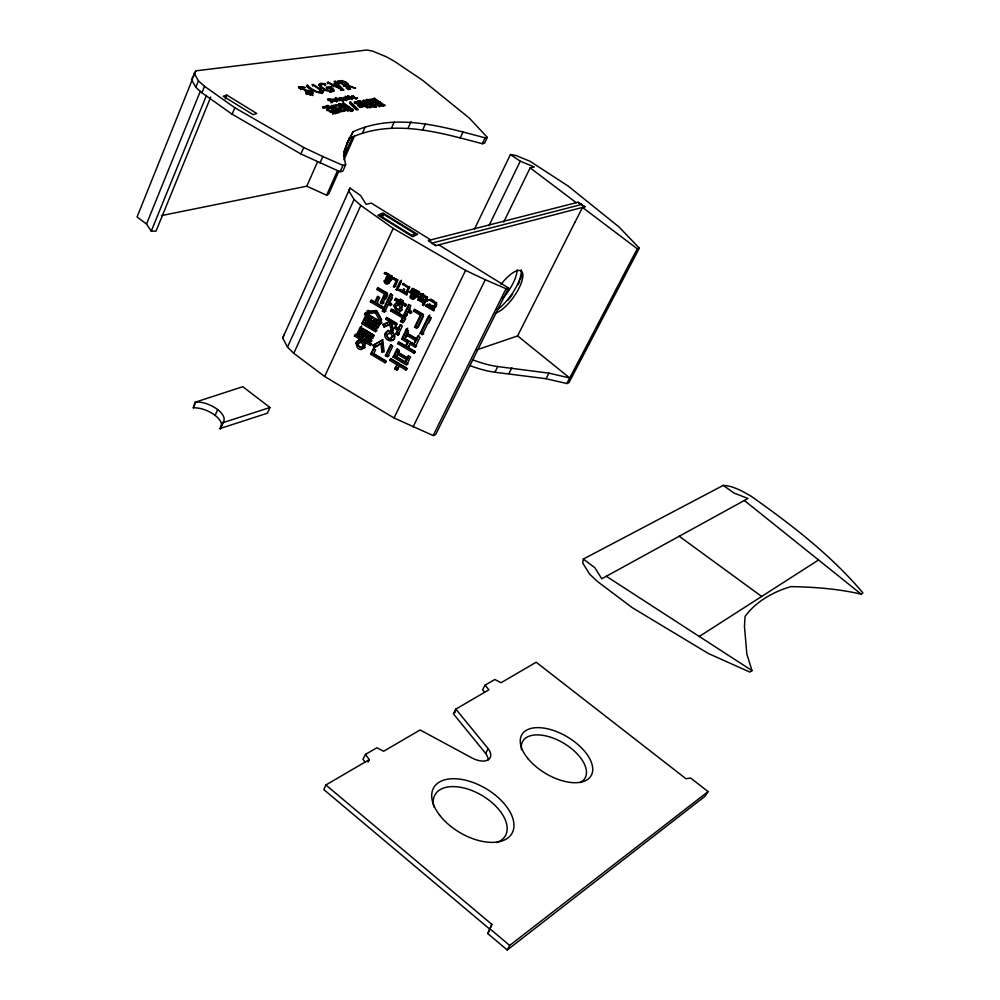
<?xml version="1.0" encoding="UTF-8"?>
<svg xmlns="http://www.w3.org/2000/svg" width="1000" height="1000" viewBox="0 0 1000 1000"><rect width="100%" height="100%" fill="white"/><g stroke="black" fill="none" stroke-linecap="round" stroke-linejoin="round"><path stroke-width="1.5" d="M370.725 106.788L371.262 107.513M411.337 295.65L411.75 294.438M414.637 297.488L413.925 299A2.475 2.212 53.7 0 1 412.738 299.387L410.337 297.987A2.475 2.212 53.7 0 1 409.963 296.675L410.675 295.163A2.475 2.212 53.7 0 1 411.863 294.762L414.263 296.175M583.337 559.062L582.737 563.038L589.637 574.15L597.175 581.3L632.238 607.65L708.438 653.538L749.875 672.087L752 670.612L746.838 654L744.463 626.325L745.062 616.45C756.025 601.4 773.363 591.725 791.025 586.613C814.562 587.05 838.213 588.812 861.188 594.163L862.938 592.938C831.2 555.25 791.612 524.875 751.575 496.525C742.862 491.463 733.512 485.85 723.238 485.4L583.337 559.062L594.8 567.65L601.763 578.775L747.987 498.5L733.775 492.925L723.238 485.4M326.85 110.475L326.625 109.688M312.925 95.538L310.062 92.562M351.737 109.625L349.087 110.05C343.1 114.3 354.237 103.65 350.725 111.562M386.688 280.538L387.525 279.438M397.3 305.738L397.975 304.3C400.087 302.688 402.95 306.125 400.962 307.887L399.4 308.275M454.925 712.837L455.838 709.112L488.888 689.825L485.1 685.15L494.85 679.5L501.037 682.738L536.175 662.225L685.913 778.688L690.675 778.062L708.088 791.587L705.013 796.275L507.262 950L487.825 933.625L491.863 924.375L325.875 784.975L323.862 789.625L489.5 928.938M343.713 152.287L346.138 145.225M349.412 137.525L343.625 154.388L345.65 164.825L342.788 171.25L340.1 171.775L300.912 153.975L232.138 114.225L201.9 92.788L195.825 87.3L191.5 79.525L195.812 70.838L366.975 50L372.675 51.15L386.413 56.812L394.487 61.35L422.512 80.225L469.3 118.075L487.337 137.387L484.538 143.275L482.287 143.713C439.513 132.487 392.987 118.3 350.262 138L346.625 143.812L353.025 131.75C395.825 112.25 442.312 126.575 485.087 137.825L487.337 137.387M487.825 933.625L491.863 924.375M347.275 99.213C343.875 100.913 341.45 94.95 346.325 98.513L344.775 98.737L347.275 99.213L346.6 100.738M192.662 78.688L137.062 216.95L146.525 224.025L151.25 231.175L156.037 231.125L210.738 97.05M193.238 77.25L195.812 70.838M195.825 87.3L198.425 80.838L194.088 73.1M146.525 224.025L200.225 91.463M201.9 92.788L204.525 86.325L198.425 80.838M151.25 231.175L206.488 95.388M225.3 98.963L226.887 95.1L256.712 113.475L253.15 114.675L223.25 96.25L226.887 95.1M232.138 114.225L234.812 107.737L204.525 86.325M307.663 85.288L306.5 85.45C312.925 93.863 335.35 97.6 313.15 84.525L312 84.688C331.512 95.862 313.863 92.975 307.663 85.288L307 86.825L309.462 88.537M306.588 92.275L306.062 92.85C310.863 97.175 317.587 92.812 309.312 90.4C305.625 91.363 296.65 85.65 304.8 87.925L305.3 87.362C282.15 83.675 326.55 96.562 306.588 92.275L305.925 93.825L307.2 94.438M312.488 86.062L313.15 84.525M311.388 93.35L312.05 91.812M320.475 89.575L319.812 91.112L322.275 93.562L322.938 92.025M320.763 91.812L321.425 90.275M321.488 92.463L322.15 90.925M324.837 85.55L325.5 84.025L324.137 83.6L320.5 83.287L318.925 84.325C321.15 89.362 328.75 92.725 334.038 91.088L333.862 89.388L330.438 86.575L326.163 87.188L327.562 88.15L330.763 87.688L332.188 90.325L327.463 90.113A6.037 2.062 24 0 1 324.15 88.6L322.238 87.287A6.037 2.062 24 0 1 320.788 85.512L321.938 84.262L325.75 84.875L325.5 84.025M322 93.038L322.663 91.5M327.812 83.787L328.475 82.263L332.587 84.375L336.4 83.837L335.737 85.363L331.938 85.9M300.912 153.975L303.725 147.5L234.812 107.737M326.925 88.513L329.775 88.1L330.438 86.575M331.375 87.163L330.712 88.688L329.775 88.1M195.35 401.65L193.3 407.812A19.262 9.225 23.5 0 1 215.15 415.412A19.262 9.225 23.5 0 1 219.938 428.6L267.387 413.188L269.962 407.525L242.812 386.688L195.825 402.013A19.3 9.2 23.5 0 1 217.7 409.625A19.3 9.2 23.5 0 1 222.512 422.788L269.962 407.525M193.3 407.812L195.825 402.013M328.475 82.263L327.175 82.45L342.587 90.2L343.9 90.013L335.325 81.312L334.663 82.825L336.812 85.013M333.775 86.825L334.438 85.312L337.438 84.875L341.375 88.8L340.712 90.325M326.087 106.287L322.512 106.838L323.725 107.688C325.312 106.225 329.2 108.338 326.675 110.025L328.225 110.763L329.237 109.075L326.087 106.287L325.412 107.837L323.025 108.212M327.388 107.025L328.062 105.475L334 109.588L332.912 109.763L326.975 105.65L328.062 105.475M330.887 102.863C336.325 100.188 323.738 97.062 331.562 101.325M339.462 83.362L340.125 81.85C342.337 80 350.238 84.588 344.325 84.738L340.125 81.85M332.488 101.587L333.162 100.05L334.212 99.887L333.413 101.325M334.412 100.787C340.55 103.65 325.025 96.662 335.275 100.175C330 98.588 338.888 98.888 336.238 100.388L338.325 100.612L335.112 99.262M334.525 100.875L335.238 99.362M336.675 101.737L337.2 100.113M336.838 101.862L337.388 100.225M344.325 84.738L343.663 86.25L346 85.787L345.775 84.875M338.125 99.663L339.312 98.05C351.1 107.688 333.675 94.438 338.387 99.85M335.7 106.45L336.375 104.913L337.587 105.75L333.338 106.412L336.025 108.275L340.387 107.6L341.6 108.438L339.425 108.775L338.75 110.325M338.638 99.575L339.312 98.05M333.8 111.475L334.487 109.925L338.675 112.825L333.575 113.637L329.375 110.725L334.487 109.925M332.775 114.188L333.45 112.638L336.4 112.163L335.712 113.713M335.35 109.825L336.025 108.275M339.113 105.125L339.787 103.588L343.875 104.925L339.312 105.625L338.113 104.8L339.85 104.525L339.175 106.075L338.038 105.288L340.238 105.9L340.913 104.362M347.55 86.812L348.475 84.2L346.125 82.137L341.887 80.612L337.512 81.013L349.462 89.2L350.6 89.038L345.763 85.712L355.625 88.312L348.188 85.262M340.387 107.6L339.712 109.138L336.8 109.6M342 105.625L342.675 104.087M344.613 99.75C347.212 96.938 341.512 98.25 345.275 98.212M161.388 215.613L306.825 186.188L317.488 161.9M336.375 104.913L331.037 105.738L336.163 109.288L338.35 108.95L340.412 110.375L339.738 111.912L337.65 112.25M344.338 106.487C339.675 106.412 347.163 108.987 345.125 105L344.15 105.15L347.125 106.388L346.163 106.538L347.375 107.375L350.275 107.662L343.638 103.088L342.962 104.625L347.388 107.675M340.812 111.75L341.488 110.2L344.588 109.712L345.8 110.55L338.512 111.713L337.3 110.862L340.412 110.375M345.875 100.412L346.538 98.888M347.35 97.3L348.013 95.775L353.237 98.413L351.725 98.775L348.013 95.775M319.988 162.975L322.812 156.525L303.725 147.5M344.688 107.525L345.363 105.988M344.588 109.712L343.913 111.25L341.838 111.587M350.863 97.737L351.525 96.213L354.325 97.7L353.15 95.975L356.325 99.15L351.525 96.213M352.475 97.487L353.15 95.975M350.637 102.088L349.6 102.25L357.262 109.725L358.3 109.562L350.637 102.088L349.963 103.625L356.525 110.025M215.125 415.387L217.675 409.6M354.575 103.588L355.25 102.062L358.725 103.475L358.05 105M356.737 103.25L357.413 101.725L364.212 106.4L361.062 106.9L354.25 102.225L355.25 102.062M357.713 102.513L358.387 101L362.562 103.287L361.213 104.913M359.237 105.812L359.913 104.288L362.025 105.738L361.35 107.263L360.188 107.45L358.075 106M360.188 107.45L360.863 105.925L362.025 105.738M363.263 101.838L363.925 100.325L370.412 103.8L366.975 102.825L366.463 104.562M362.438 105.763L363.787 104.138L370.312 107.775L359.85 100.588L358.85 100.738L362.562 103.287M219.938 428.6L222.512 422.788M363.113 105.65L363.787 104.138M220.413 428.975L222.987 423.162M367.962 102.112L373.225 103.713L367.05 99.488L366.375 101L368.85 102.688M350.262 138L353.025 131.75M367.45 102.6L368.113 101.088L366.012 99.637L367.05 99.488M306.825 186.188L326.625 195.212L337.388 170.975M343.725 156.725L352.587 136.762M338.888 171.137L328.775 193.9L326.625 195.212M343.95 159.75L354.7 135.562M370 103.025L369.325 104.537L368.088 104.225M371 101.562L372.575 99.913L374.888 101.487L373.35 103.162L374.888 101.487M340.1 171.775L342.962 165.35L345.65 164.825M372.425 100.4L373.1 98.888L374.225 99.65L372.9 101.263L373.55 101.163M371.512 105.388L372.188 103.875M372.362 103.325L373.038 101.812L368.875 99.537L373.1 98.888M373.825 99.838L374.5 98.338L379.7 101.9L378.675 102.05L373.475 98.488L374.5 98.338M373.038 101.812L372.3 101.938L373.425 102.7L377.75 101.838L375.825 101.3L375.538 102.713M375.925 102.625L376.6 101.112M362.362 133.312L365.125 127.125M379.5 103.725L380.175 102.212L383.1 104.225L379.363 104.812L378.688 106.325M379.45 106.85L380.138 105.35L384.1 104.712L385.225 105.475L380.262 106.275L377.3 104.237L381.05 103.65L380.375 105.162L377.875 105.55M383.425 106.225L384.1 104.712M438.787 244.85L508.5 287.962L435.65 434.562L433.125 435.55L394.025 417.962L324.637 376.488L293.8 353.312L287.488 347.175L282.675 337.987L350.037 188.088L360.637 195.575L366.062 204.275L371.3 203.113L430.775 239.9M287.488 347.175L354.087 199.462L348.725 190.787L350.037 188.088M391.413 128.225L394.15 122.137M293.8 353.312L360.8 205.438L354.087 199.462M408.288 127.725L411.037 121.7M382.337 217.075L383.625 214.288L415.112 233.775L411.887 235.375L380.312 215.825L383.625 214.288M422.587 130.125L425.337 124.125M324.637 376.488L393.212 228.412L360.8 205.438M371.987 340.863L366.3 337.5L364.363 339.663L371.3 343.775L370.487 345.5L354.462 336.012L355.275 334.275L362.175 338.375L363.6 337.3L364.113 336.213L358.5 332.887L357.062 333.95L362.688 337.275L364.113 336.213M364.487 314.5L365.913 313.463L372.85 317.55L371.438 318.587L364.487 314.5L365.3 312.738L381.438 322.25L380.613 324L373.625 319.887L373.013 321.2L378.7 324.562L376.662 328.9L365.288 322.188L364.8 323.225L376.413 330.075L375.6 331.8L361.85 323.675L363.913 319.25L375.288 325.95L376.7 324.9L377.163 323.925L365.8 317.225L364.375 318.263L375.75 324.975L377.163 323.925M374.862 302.05L377.525 296.35L379.688 297.625L377.025 303.325L382.7 306.65L381.8 308.55L370.375 301.837L371.262 299.938L374.862 302.05L376.287 301.025L378.413 296.475M376.95 289.5L377.837 287.587L387.562 293.3L382.55 303.988L380.387 302.712L384.5 293.938L385.9 292.913L378.363 288.5L376.95 289.5L384.5 293.938M384.325 273.5L384.762 272.575L388.888 275L387.025 278.988L385.975 278.375L388.812 274.312L385.737 272.512L384.325 273.5L387.4 275.3M357.062 333.95L360.275 327.05L373.75 335.012L372.95 336.737L361.637 330.05L361.213 330.95L372.438 337.587L371.662 339.25L360.438 332.612L360 333.55L371.362 340.262L370.575 341.938L364.875 338.575M364.375 318.263L365.163 316.575L370.812 319.913L372.85 317.55M358.5 332.887L361.7 326M361.85 323.675L364.825 319.312M373.075 338.175L361.875 331.55L360 333.55M372.95 336.737L374.363 335.662L363.062 329L361.213 330.95M379.6 324.588L378.075 327.837L366.712 321.138L364.8 323.225M385.975 278.375L388.812 274.312M388.15 278.587L389.562 277.6L390.962 278.412L389.55 279.413L388.15 278.587L388.55 277.738L389.963 276.737L391.362 277.55L391.725 276.788L390.325 275.963L388.913 276.962L390.312 277.775L391.725 276.788M388.913 276.962L389.312 276.1L390.712 276.925L392.125 275.925M389.562 277.6L389.963 276.737M390.325 275.963L390.725 275.113M389.062 280.462L390.462 279.462L391.525 280.075L390.112 281.075L389.062 280.462L389.55 279.413M388.55 277.738L389.95 278.55L390.312 277.775M390.712 276.925L391.15 276L392.2 276.625L390.112 281.075M362.175 338.375L362.688 337.275M370.812 319.913L371.438 318.587M390.462 279.462L390.962 278.412M380.387 302.712L381.8 301.688L385.9 292.913M383.925 298.075L386.538 292.5M396.213 280.825L392.938 278.913L393.375 277.975L397.713 280.512L394.525 287.275L393.475 286.663L396.213 280.825L397.612 279.825L395.425 278.55M366.3 337.5L364.363 339.663M382.013 322.95L375.05 318.837L373.013 321.2M460.163 138.038L462.938 132.113M385.838 298.95L387.713 294.95M375.288 325.95L375.75 324.975M382.35 311.075L390.475 293.775L392.675 295.062L389.237 302.375L391.512 303.7L390.55 305.75L388.275 304.413L384.538 312.35L382.35 311.075L383.762 310.038L391.25 294.088M393.475 286.663L394.875 285.65L397.612 279.825M391.213 300.125L392.35 297.7M396.15 289.625L400.1 281.238L401.163 281.863L397.212 290.25L396.15 289.625L397.55 288.612L401.488 280.238M402.425 291.337L403.65 288.738L404.712 289.363L403.475 291.95L407.25 294.163L406.812 295.087L398.963 290.487L399.4 289.562L402.425 291.337L403.812 290.325M385.675 319.212L387.088 318.163L391.525 320.788L390.138 321.838L385.675 319.212L386.55 317.387L396.675 323.35L395.8 325.175L391.488 322.638L392.887 321.587L397.188 324.125L395.8 325.175M394.738 300.05L396.138 299.012L406.463 305.075L405.087 306.112L394.738 300.05L395.613 298.188L399.663 300.562L401.05 299.538M408.125 287.7L402.575 284.462L403.013 283.538L409.625 287.4L407.3 292.325L406.238 291.7L409.513 286.688L406.238 291.7M390.588 310.837L391.488 308.938L405.425 317.125L402.7 322.837L400.513 321.55L403.713 316.688L391.987 309.8L390.588 310.837L402.325 317.738M370.7 354.25L373.375 348.6L375.538 349.888L373.75 353.675L385.913 360.887L385.025 362.75L370.7 354.25L374.113 348.925M399.663 300.562L400.35 299.113L402.7 300.487L402.013 301.938L405.962 304.262L405.087 306.112M409.462 292.475L409.888 291.575L417.762 296.175L417.337 297.087L409.462 292.475L410.838 291.462M417.337 297.087L418.7 296.062L410.812 291.312L412.175 288.438L418.8 292.3L418.375 293.188L412.825 289.938L412.3 291.05L417.875 294.312L417.45 295.188L418.825 294.163M394.275 328.188L395.662 327.125L398.938 329.05L397.562 330.112L394.275 328.188L395.138 326.35L398.425 328.288L400.938 324.862M413.1 288.375L410.812 291.312M482.287 143.713L485.087 137.825M403.688 314.862L408.65 304.438L410.85 305.725L408.913 309.788L411.463 311.275L410.45 313.4L407.912 311.913L405.887 316.15L403.688 314.862L405.075 313.812L409.4 304.7M400.513 321.55L403.713 316.688M385.425 355.625L390.6 344.75L392.775 346.037L387.6 356.912L385.425 355.625L386.825 354.525L391.35 345.025M395.788 333.837L397.175 332.762L399.363 334.05L397.975 335.125L395.788 333.837L397.562 330.112M398.425 328.288L400.112 324.738L402.3 326.025L397.975 335.125M397.175 332.762L398.938 329.05M405.712 318.363L404.087 321.788L401.9 320.5M282.675 337.987L284.137 334.925M422.137 294.8L422.475 294.1L423.612 294.762L423.275 295.462L425.188 296.588L424.762 297.475L419.75 294.55L420.175 293.65L422.137 294.8L423.5 293.775M423.4 303.113L417.713 299.775L418.15 298.863L424.913 302.812L423.587 305.587L422.512 304.962L424.762 302.075L422.512 304.962M389.775 360.412L390.675 358.55L406.8 368.113L405.9 369.975L398.925 365.838L396.838 370.175L394.65 368.875L398.113 363.425L391.175 359.312L389.775 360.412L396.725 364.538M397.775 343.663L399.15 342.587L415.337 352.137L413.975 353.237L397.775 343.663L398.663 341.788L405.65 345.913L407.025 344.825L408.675 341.375L402.987 338.025L401.613 339.1L407.3 342.463L408.675 341.375M413.525 311.137L414.438 309.212L423.475 314.5L416.788 328.438L414.588 327.15L420.35 315.138L421.712 314.088L414.9 310.087L413.525 311.137L420.35 315.138M407.337 357.775L408.375 355.625L410.538 356.912L406.613 365.075L393.05 357.038L396.95 348.875L399.113 350.15L398.075 352.3L407.337 357.775L408.713 356.675M401.613 339.1L406.287 329.3L407.663 328.237L402.987 338.025M393.05 357.038L394.438 355.938L397.675 349.15M396.087 356.475L398.587 353.038L407.825 358.5L405.337 361.938L396.087 356.475L397.463 355.375M406.312 335.075L404.675 338.512L413.963 344L416.975 339.475L407.688 334L406.312 335.075L415.613 340.562L416.975 339.475M419.137 334.988L416.512 338.713L407.2 333.225L408.462 330.588L406.287 329.3M406.05 337.438L407.688 334M420.213 299.413L425.138 302.337L426.125 300.287L427.362 301L427.85 299.975L426.613 299.25L427.562 297.288L426.488 296.663L424.075 301.712L427.25 296.9M405.65 345.913L407.3 342.463M394.65 368.875L398.113 363.425M414.588 327.15L415.962 326.087L421.712 314.088M425.875 306.238L427.675 304.275L425.875 306.238L433.762 310.863L434.212 309.938L431.675 308.45L432.925 305.863L431.875 305.25L430.625 307.838L429.212 307.013L430.462 304.425L429.412 303.812L428.162 306.4L426.312 305.325M413.975 353.237L414.875 351.362L407.863 347.212L410.887 342.675L416.6 346.05L415.238 347.137L409.513 343.762M423.5 316.238L418.15 327.375L415.962 326.087M396.838 370.175L400.3 364.725L407.275 368.85L405.9 369.975M409.787 344.975L410.887 342.675M405.337 361.938L407.825 358.5M413.963 344L415.613 340.562M416.512 338.713L417.775 336.075L419.95 337.35L415.238 347.137M420.15 333.3L428.462 316.05L430.675 317.337L422.35 334.6L420.15 333.3L421.512 332.238L429.812 314.988M433.2 307.475L436.463 302.45L433.2 307.475L434.263 308.1L435.613 307.05L436.788 304.6M434.263 308.1L436.625 303.188L429.988 299.3L429.538 300.225L435.112 303.488M428.825 322.912L431.375 317.613M474.575 228.912L510.425 154.537L516.05 155.538L530.05 161.275L568.225 186.1L618.987 226.95L639.325 248.15L568.95 382.713L566.838 383.537L546.062 378.725L494.913 372.25A60.587 24.7 26.2 0 1 470.225 365.675M394.025 417.962L465.562 270.375L393.212 228.412M488.938 225.775L520.262 161.188L510.425 154.537M503.7 222.062L530.15 167.875L534.325 166.95L520.262 161.188M413.075 426.95L485.3 279.7L506.012 288.725L508.5 287.962M433.125 435.55L506.012 288.725M494.913 372.25L497.775 366.562L548.95 373.137L569.738 377.975L517.537 335.85M575.025 222.1L517.562 335.95L476.838 349.825M575.087 222.087L582.5 207.413L637.263 248.775L639.325 248.15M508.963 373.475L511.838 367.812M546.062 378.725L548.95 373.137M488.175 759.825A16.612 9.075 29.8 0 0 485.613 753.375L453.338 713.763L455.838 709.112L488.188 748.7A16.637 9.062 29.7 0 1 488.25 759.788A16.637 9.062 29.7 0 1 472.725 758.363L420.125 729.963L383.612 751.275L376.925 747.763L365.475 754.388L362.95 759.25L365.262 762.375M368.062 762.038L369.338 759.613L365.475 754.388M566.838 383.537L637.263 248.775M507.262 950L509.675 945.438L708.088 791.587M485.1 685.15L482.625 689.712L484.513 692.05M485.613 753.375L488.188 748.7M420.938 295.462L421.163 298.15L423.512 299.037M359.862 342.512L360.387 341.825C362.65 340.125 365.688 343.8 363.587 345.7L362.8 346.075M388.787 333.413L389.387 332.625C392 330.588 395.487 334.888 393.038 337.062L391.1 337.537M421.763 296.388L423.488 296.312M414.775 296.7L413.625 297.275M340.45 107.438L344.087 107.525M396.35 302.462C392.287 305.975 398.35 312.863 402.537 309.75M415.6 297.675L415.3 297.962A2.475 2.212 53.7 0 1 414.113 298.363L411.987 297.35M398.925 365.838L400.3 364.725M407.863 347.212L409.237 346.125M385.025 362.75L386.425 361.65L372.113 353.162M398.075 352.3L399.462 351.2M422.35 334.6L423.713 333.525L421.512 332.238M382.375 342.525L380.975 343.612L381.863 351.912L383.263 350.825L382.375 342.525L374.325 347.625L373.013 345.487L382.9 339.575M407.2 333.225L408.575 332.15M430.625 307.838L431.975 306.8M428.162 306.4L429.525 305.363M429.212 307.013L430.562 305.975M391.2 323.387L389.8 324.438L391.337 330.938L392.738 329.862L391.2 323.387L384.025 327L383.025 324.8L384.425 323.738L385.425 325.938M426.125 300.287L427.488 299.25L428.713 299.975L427.362 301M405.887 316.15L407.262 315.1L405.075 313.812M410.45 313.4L411.825 312.362L409.288 310.863L407.912 311.913M425.138 302.337L426.5 301.312L425.438 300.688M408.913 309.788L410.3 308.738M417.713 299.775L419.075 298.75M419.75 294.55L421.112 293.525L426.125 296.45M379.7 320.725L381.112 319.675L376.95 311.825L368.825 312.438L367.4 313.475L366.8 311.238L376.637 310.487L381.688 320.012L379.7 320.725L375.525 312.863L367.4 313.475M418.375 293.188L419.75 292.175L415.312 289.575M360.438 332.612L361.875 331.55M402.013 301.938L403.4 300.912M373.625 319.887L375.05 318.837M361.637 330.05L363.062 329M354.462 336.012L355.9 334.95L371.9 344.425M412.825 289.938L414.2 288.925M412.3 291.05L413.675 290.038M388.275 304.413L389.675 303.387L391.95 304.713M365.288 322.188L366.712 321.138M407.3 292.325L408.675 291.3L407.625 290.688M389.237 302.375L390.637 301.337M375.525 312.863L376.95 311.825M397.212 290.25L398.6 289.237L397.55 288.612M398.963 290.487L400.35 289.475L406.887 293.3M402.575 284.462L403.975 283.45M370.375 301.837L371.8 300.812L381.95 306.775M392.938 278.913L394.338 277.913M389.95 278.55L391.362 277.55M387.025 278.988L388.438 277.987L387.388 277.375M318.5 85.363L320.913 84.763M699.275 636.475L818.562 559.975M389.65 282.738L388.875 283.113A2.75 2.462 55.1 0 1 387.488 283.012L385.575 280.35L387.537 278.325M388.537 330.288C382.587 333.5 389.562 342.837 394.65 338.963M374.325 347.625L380.975 343.612M365.25 347.537C361.512 350.112 355.975 345.363 357.725 341.262A4.162 3.663 53.1 0 1 358.15 340.562M325.875 784.975L369.338 759.613M373.013 345.487L382.7 339.95L384.137 351.887L381.863 351.912M298.587 87.975L301.938 87.888M412.85 295.062L414.55 295.325M384.025 327L389.8 324.438M385.85 323.15L391.525 320.788M383.025 324.8L390.138 321.838M369.425 105.887L371.312 105.588M310.35 95.138L311.112 94.575L310.2 93.525M346.438 109.95L349.087 110.05M428.663 240.438L431.975 243.1L581.525 204.5L584.637 206.85M321.275 85.8L320.125 87.05A6.037 2.075 24 0 0 321.575 88.812M375.913 104.288L378.3 103.912M329.975 112.075L332.525 111.675M359.913 104.288L358.75 104.475L360.863 105.925M380.175 102.212L375.387 102.963L381.05 103.65M358.387 101L357.388 101.15L367.137 107.85L368.137 107.688L363.113 104.237M363.925 100.325L362.875 100.487L365.25 102.25L365.7 103.95L367.362 104.575L366.975 102.825M357.413 101.725L356.413 101.888L358.725 103.475M366.763 101.3L368.113 101.088M339.787 103.588L338.713 103.75L339.85 104.525M343.638 103.088L342.575 103.25L345.125 105M391.337 330.938L393.45 330.625L391.488 322.638M341.375 88.8L334.438 85.312M335.325 81.312L334.038 81.5L336.4 83.837M336.85 82.525L342.9 82.525M327.95 100.388L329.412 100.55M329.787 92.238L331.525 91.85L331.637 90.775M301.625 88.65L300.425 89.575M305.2 91.2L307.062 91.5M422.725 294.862L423.575 295.175M399.462 301.775L402.65 303.65M391.275 329.963L393.2 330.675M361.925 339.35L362.837 339.6M366.95 103.912L364.787 102.888M387.438 281.875L388.862 281.812L389.188 280.413M322.812 156.525L342.962 165.35M350.675 110.075L351.175 110.3A3.7 1.288 24.2 0 1 352.375 111.125L352.6 111.4M465.562 270.375L485.3 279.7M344.65 83.212L345.462 83.65M430.9 299.188L434.237 301.137M434.538 306.438L435.613 307.05M394.875 285.65L395.925 286.275M427.225 305.2L433.8 309.05M423.875 303.925L424.938 304.55M381.8 301.688L383.963 302.962M383.762 310.038L385.95 311.312M363.275 322.625L377.013 330.737M397.2 354.137L406.463 359.6M394.438 355.938L407.975 363.963M386.825 354.525L389 355.812M396.025 367.762L398.225 369.062M577.85 202.288L581.525 204.5M431.975 243.1L435.988 245.575M606.325 576.275L752 670.612M373.562 99.75L375.825 101.3M379.363 104.812L380.138 105.35M371.675 100.05L374.025 101.65M346.312 88.062L348.725 89.725M360.337 102.912L363.825 105.3M351.275 98.713L352.312 99.488M357.875 104.038L362.4 107.15M334.212 99.887L332.75 99.513L333.162 100.05M339.425 108.775L341.488 110.2M336.4 112.163L334.6 110.925L331.65 111.388L333.45 112.638M331.625 101.788L332.5 102.537M679.212 536.25L761.675 596.45M327.15 109.05L328.562 110.625M530.15 167.875L576.25 202.7M744.362 500.487L861.188 594.163M346.238 84.125L347.925 86.35M490.2 929.05L509.675 945.438M331.8 89.5L333.5 91.525M364.562 340.625L365.262 341.325M340.025 88.275L342.163 90.45M375.788 107.587L375.525 107.287A4.525 1.55 24.4 0 0 374.637 106.638M374.425 344.4L375.725 346.538M368.225 310.2L368.825 312.438M521.25 269.913A28.238 9.85 -54.7 0 1 497.287 309.7M501.012 284.387A25.438 8.825 -54.7 0 1 520.9 270.825A25.438 8.825 -54.7 0 1 516.462 292.725A25.438 8.825 -54.7 0 1 495.2 313.025M521.712 275.138A30 10.462 -54.7 0 1 520.363 279.438M519.763 280.95A30 10.462 -54.7 0 1 518.05 284.75M512.737 293.825A30 10.462 -54.7 0 1 508.137 300.038M517.137 269.825A26.988 9.463 -54.7 0 1 502.562 298.712M344.525 107.75A4.2 1.462 24.2 0 1 345.613 108.5M324.55 90.712A6.037 2.075 24 0 1 323.488 90.138M433.862 806.975A40.725 23.062 30.5 0 1 480.875 794.812A40.725 23.062 30.5 0 1 496.562 842.562M521.525 749.7A36.188 19.188 30.8 0 1 562.163 742.312A36.188 19.188 30.8 0 1 580.087 782.562M414.087 296.075A2.475 2.212 53.7 0 1 414.462 297.375M497.775 366.562A60.675 24.588 26.2 0 1 473.062 359.95M411.688 296.65A2.475 2.212 53.7 0 1 411.525 295.763M358.713 340A4.162 3.663 53.1 0 1 359.4 339.6M389.363 278.988A2.75 2.462 55.1 0 1 389.725 279.363M371.4 105.262C374.162 108.612 376.463 103.612 371.4 105.262M348.612 98.588L347.512 98.55A4.112 1.412 24.2 0 1 346.463 97.825L348.612 98.588M340.9 99.712L339.8 99.663A3.8 1.3 24.1 0 1 338.812 98.987L340.9 99.712M356.025 343.113C358.537 359.087 373.9 340 357.975 340.675A4.162 3.675 53.1 0 0 356.287 342.337L356.025 343.113M393.688 305.512C401.125 325.4 407.962 293.575 393.688 305.512M384.2 280.887L384.538 282.712L386.075 284.012A2.75 2.462 55.1 0 0 387.463 284.113L388.787 283.05L388.825 281.212A2.75 2.462 55.1 0 0 387.95 279.988L385.675 279.375L384.2 280.887M384.938 334.125C383.4 339.688 392.938 343.975 394.7 337.738C396.275 332.15 386.675 327.85 384.938 334.125M419.237 297.2C422.638 306.762 426.2 291.4 419.237 297.2M350.05 96.925L352.388 98.162L350.05 96.925M353.375 110.113L350.913 111.037L348.2 110.363A3.7 1.288 24.2 0 1 346.987 109.537C346.025 107.375 350.688 108 351.85 108.763A3.7 1.288 24.2 0 1 353.05 109.6L353.375 110.113M358.438 343.587C357.475 345.688 360.2 348.212 362.163 346.775C364.263 344.888 361.225 341.2 358.963 342.9L358.438 343.587M387.875 281.938C384.75 285.9 385.363 277.062 387.875 281.938M400.262 307.488L399.575 308.925C397.463 310.525 394.6 307.113 396.587 305.338L398.963 305.238L400.262 307.488M346.725 107.65L345.425 108.275L342.612 107.537A4.2 1.45 24.2 0 1 341.525 106.788C340.1 104.838 344.35 105.412 345.2 106.213A4.213 1.462 24.2 0 1 346.287 106.962L346.725 107.65M392.5 336.35L391.65 338.137C389.025 340.112 385.538 335.875 387.987 333.688L390.925 333.55L392.5 336.35M411.2 296.438C411.8 301.375 415.375 294.312 411.2 296.438M422.425 298.15C419.875 301.3 420.375 294.225 422.425 298.15M349.25 99C345.962 99.812 345.688 96.163 345.275 96.188L350.05 99.025L349.25 99M340.788 97.85L339.95 97.95L343.05 100.087L341.413 98.212L345.062 99.787L341.438 97.725A1.913 0.663 24.1 0 0 340.788 97.85M376.6 106.587L374.35 107.275L371.512 106.525A4.525 1.55 24.4 0 1 370.125 105.562C368.925 103.287 373.738 104.012 374.825 104.825A4.525 1.55 24.4 0 1 376.2 105.775L376.6 106.587M333.288 101.35L331.625 101.825L327.55 99.012L330.475 99.15L333.288 101.35M417.5 234.363L412.663 236.762L377.912 215.238L382.875 212.938L417.5 234.363M584.9 206.788L435.625 245.675L428.338 240.525L578.15 202.213L584.9 206.788M356.8 97.613L357.525 98.112L356.8 97.613M339.812 100.588L336.163 98.525L339.812 100.588M335.487 97.6L336.262 98.125L335.487 97.6M439.888 815.487A45.312 25.562 30.5 0 0 510.65 835.312A45.312 25.562 30.5 0 0 467.975 780.837A45.312 25.562 30.5 0 0 439.888 815.487M528.2 758.888A40.263 21.275 30.8 0 0 590.288 776.925A40.263 21.275 30.8 0 0 550.975 729.675A40.263 21.275 30.8 0 0 528.2 758.888"/></g></svg>
